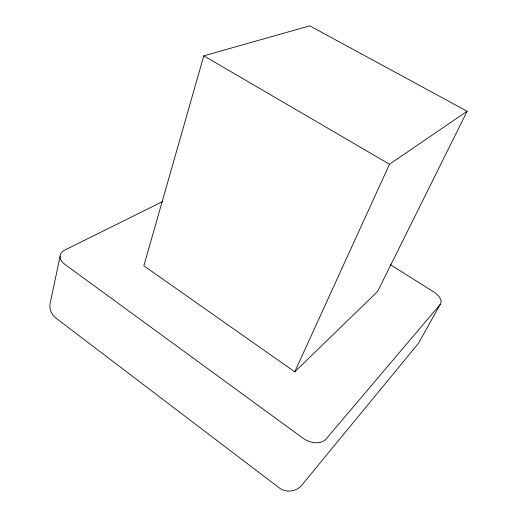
<?xml version="1.0" encoding="UTF-8"?>
<svg xmlns="http://www.w3.org/2000/svg" width="517" height="517" viewBox="0 0 517 517"><rect width="100%" height="100%" fill="white"/><g stroke="black" fill="none" stroke-linecap="round" stroke-linejoin="round"><path stroke-width="0.78" d="M60.056 256.594L49.955 304.222C49.225 309.638 51.803 314.963 56.094 318.207L279.219 487.88C285.714 492.791 295.537 491.945 301.101 486.006L418.524 343.256L440.174 304.461A13.817 7.244 28.6 0 0 433.349 291.653L390.27 264.633M203.814 55.817L143.842 265.803L294.748 371.839L377.578 291.498L467.129 111.252L309.786 25.85L203.814 55.817L389.488 164.244L467.129 111.252M294.748 371.839L389.488 164.244M440.174 304.461L326.221 438.855A18.108 12.77 29.9 0 1 302.788 438.048L64.896 264.394A16.531 10.017 10.5 0 1 64.909 250.008L162.416 201.662"/></g></svg>
